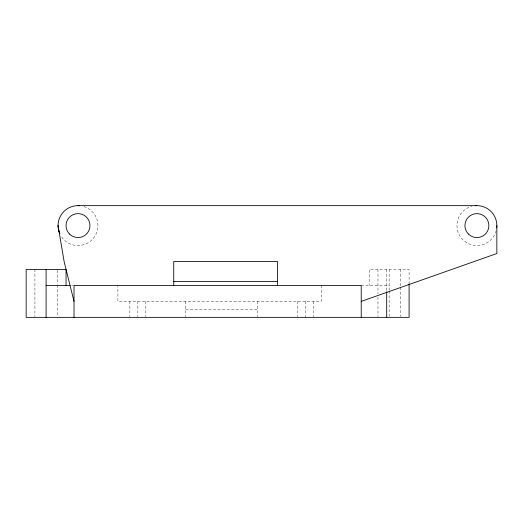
<?xml version="1.0" encoding="UTF-8"?>
<svg xmlns="http://www.w3.org/2000/svg" width="523" height="523" viewBox="0 0 523 523"><rect width="100%" height="100%" fill="white"/><g stroke="black" fill="none" stroke-linecap="round" stroke-linejoin="round"><path stroke-width="0.39" stroke-dasharray="2.62 1.96" d="M71.625 285.434L73.22 285.434M361.223 285.434L389.145 285.434M185.711 309.368L257.512 309.368M409.091 284.081L409.091 269.476L369.205 269.476L369.205 285.434M400.317 269.476L400.317 286.512M400.317 287.33L400.317 316.533M389.145 269.476L389.145 290.219M389.145 291.017L389.145 316.546M386.7 269.476L386.7 291.017M377.979 269.476L377.979 293.815M377.979 297.064L377.979 316.533M321.338 285.434L321.338 301.392L117.897 301.392L117.897 286.231M313.355 301.392L313.355 316.546M305.38 301.392L305.38 317.343M297.404 301.392L297.404 316.546M257.512 301.392L257.512 316.546M185.711 301.392L185.711 316.546M145.819 301.392L145.819 316.546M137.843 301.392L137.843 316.546M129.861 301.392L129.861 316.546M57.262 270.286L57.262 284.081M57.262 284.891L57.262 316.533M34.923 269.476L34.923 316.533M496.17 230.761A19.946 19.946 0 0 1 462.803 239.704A19.946 19.946 0 0 1 471.746 206.337M83.883 206.539A19.946 19.946 0 0 1 93.604 238.03A19.946 19.946 0 0 1 60.733 235.572"/><path stroke-width="0.78" d="M361.223 301.392L496.85 253.524L496.85 225.596M78.005 205.657L476.904 205.657M173.741 281.446L277.458 281.446M46.096 285.434L70.03 285.434M59.903 233.559L58.739 230.761L58.06 225.596L64.211 261.977L74.018 301.392M409.091 284.081L409.091 317.343L26.15 317.343L26.15 269.476L66.042 269.476L66.042 285.434M386.7 291.814L386.7 317.343M361.223 317.343L361.223 285.434L74.018 285.434L74.018 317.343M277.458 285.434L277.458 261.5L173.741 261.5L173.741 285.434M46.096 269.476L46.096 317.343M59.727 233.578A19.946 19.946 0 0 1 79.489 205.709M475.42 205.709A19.946 19.946 0 0 1 496.726 227.832M69.546 234.062A11.97 11.97 0 0 0 89.564 228.695A11.97 11.97 0 0 0 74.907 214.038A11.97 11.97 0 0 0 69.546 234.062M468.445 234.062A11.97 11.97 0 0 0 488.462 228.695A11.97 11.97 0 0 0 473.805 214.038A11.97 11.97 0 0 0 468.445 234.062"/></g></svg>
